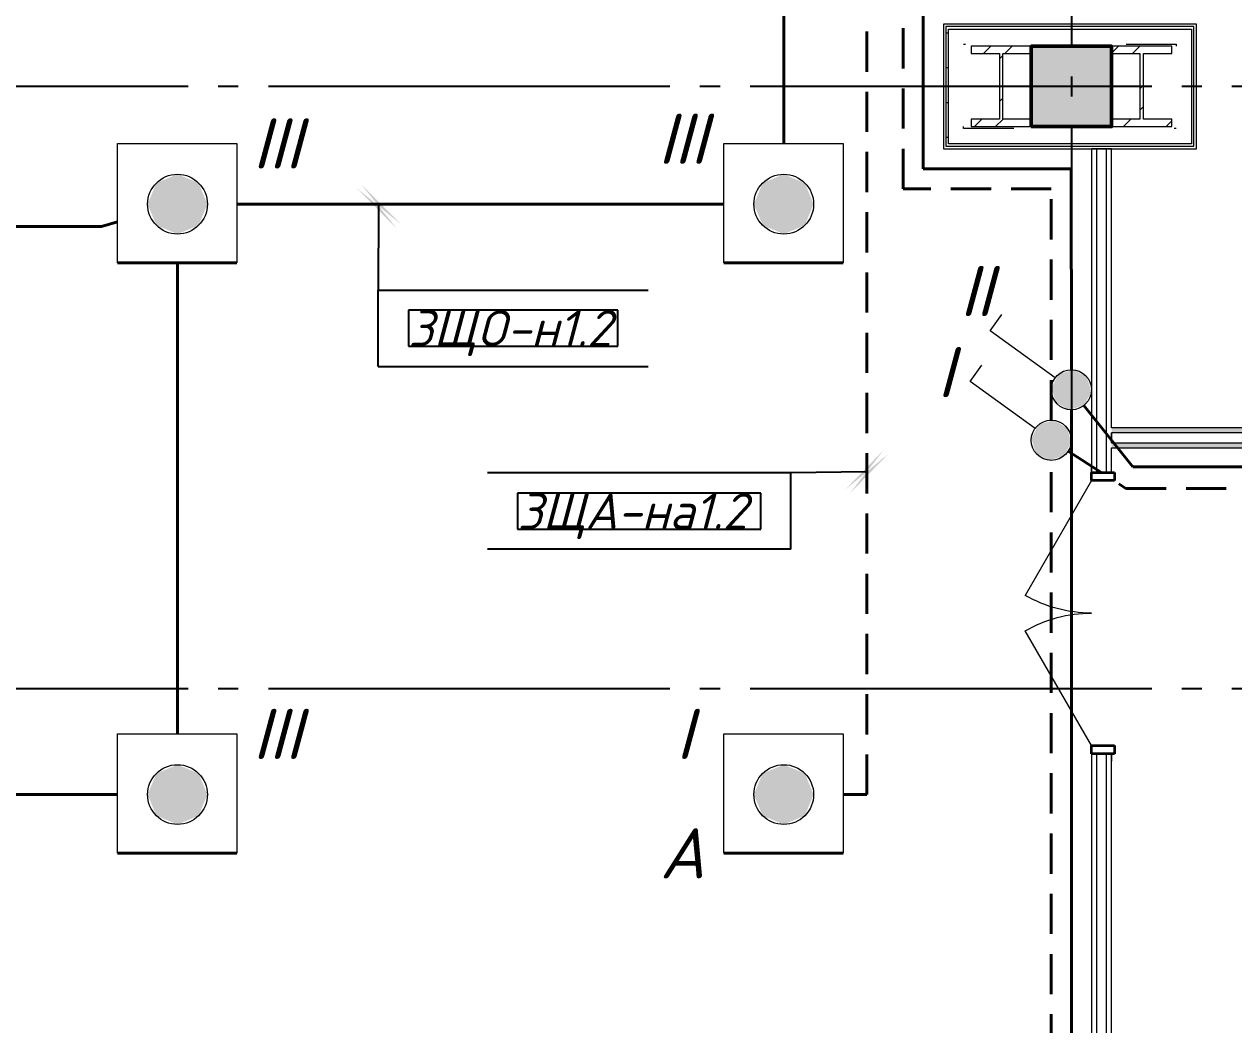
# Model space of a CAD drawing. Header units: millimetres. Extents: x 0 to 1286, y 0 to 420.
# Drawn here: x 346 to 406.3, y 142.9 to 192.7 of the extents above; entities that cross this region are included whole.
import ezdxf

# ---------------------------------------------------------------- set-up
doc = ezdxf.new("R2010")
doc.units = ezdxf.units.MM
for name, pattern in [('JIS_02_2.0', [3, 2, -1]), ('ГОСТ 2.303 5', [24, 20, -1.5, 1, -1.5]), ('СПКБ-0000-000-АР#003$0$Achse', [2300, 0, -800, 1500, 0])]:
    doc.linetypes.add(name, pattern=pattern)
for name, color, linetype in [('Viewport1ForCustomObjects_0', 7, 'Continuous'), ('Viewport2ForCustomObjects_0', 7, 'Continuous'), ('СПКБ-0000-000-АР#003$0$Двери ArchiCAD', 7, 'Continuous'), ('СПКБ-0000-000-АР#003$0$Колонны новые', 7, 'Continuous'), ('СПКБ-0000-000-АР#003$0$Колонны существующие', 7, 'Continuous'), ('СПКБ-0000-000-АР#003$0$Стены', 7, 'Continuous'), ('Строительные оси', 7, 'Continuous'), ('ЭО_АВАРИЙНОЕ ОСВЕЩЕНИЕ', 7, 'Continuous'), ('ЭО_РАБОЧЕЕ ОСВЕЩЕНИЕ', 7, 'Continuous')]:
    doc.layers.add(name, color=color, linetype=linetype)
for name, color, linetype, lineweight, true_color in [('СПКБ-0000-000-АР#003$0$Двери ArchiCAD_Ном._пера__161', 7, 'Continuous', 13, 0xe11606), ('СПКБ-0000-000-АР#003$0$Двери ArchiCAD_Ном._пера__23', 7, 'Continuous', 35, 0xff6600), ('СПКБ-0000-000-АР#003$0$Двери ArchiCAD_Ном._пера__3', 7, 'Continuous', 18, 0xff6600), ('СПКБ-0000-000-АР#003$0$Колонны новые_Ном._пера__108', 7, 'Continuous', 13, 0xfd8379), ('СПКБ-0000-000-АР#003$0$Колонны существующие_Ном._пера__102', 7, 'Continuous', 13, 0xcccccc), ('СПКБ-0000-000-АР#003$0$Стены_Ном._пера__161', 7, 'Continuous', 13, 0xe11606), ('СПКБ-0000-000-АР#003$0$Стены_Ном._пера__68', 7, 'Continuous', 20, 0xfd4435)]:
    doc.layers.add(name, color=color, linetype=linetype, lineweight=lineweight, true_color=true_color)
for name, color, linetype, lineweight in [('СПКБ-0000-000-АР#003$0$Колонны новые_Ном._пера__20', 1, 'Continuous', 20), ('СПКБ-0000-000-АР#003$0$Колонны существующие_Ном._пера__141', 7, 'Continuous', 50), ('СПКБ-0000-000-АР#003$0$Стены_Ном._пера__1', 7, 'Continuous', 13), ('СПКБ-0000-000-АР#003$0$Стены_Ном._пера__20', 1, 'Continuous', 20)]:
    doc.layers.add(name, color=color, linetype=linetype, lineweight=lineweight)
doc.styles.add('2.5', font='isocpeui.ttf')
doc.styles.add('CustomTextStyle115', font='isocpeui.ttf', dxfattribs={"width": 0.987755, "height": 1.8})
doc.styles.add('CustomTextStyle68', font='isocpeui.ttf', dxfattribs={"width": 0.987755, "height": 1.8})
pattern_1 = [(0, (0, 0), (0, 75), [0, -75])]
pattern_2 = [(0, (0, 0), (0, 173.205), [0, -100]), (0, (50, 86.6), (0, 173.205), [0, -100])]
pattern_3 = [(45, (0, 0), (-159.099, 159.099), []), (45, (-53.03, 53.03), (-159.099, 159.099), [])]

# ---------------------------------------------------------------- blocks, each defined once
blk = doc.blocks.new('*E601')
at = {"layer": 'Строительные оси', "color": 3, "linetype": 'ГОСТ 2.303 5', "lineweight": 25}
for p, q in [((60.431, 258.857), (60.431, -45.143)), ((280.431, 68.857), (-283.569, 68.857)), ((280.431, 38.857), (-283.569, 38.857))]:
    blk.add_line(p, q, dxfattribs=at)
at = {"layer": 'ЭО_АВАРИЙНОЕ ОСВЕЩЕНИЕ', "color": 1, "linetype": 'JIS_02_2.0', "lineweight": 40}
for p, q in [((50.249, 33.593), (50.249, 92.398)), ((52.055, 63.757), (52.055, 73.957)), ((59.431, 63.757), (52.055, 63.757)), ((59.431, 52.238), (59.431, 63.757)), ((60.272, 50.696), (63.146, 48.843)), ((59.431, 20.652), (59.431, 50.238)), ((63.146, 48.843), (81.762, 48.843)), ((49.061, 33.593), (50.249, 33.593))]:
    blk.add_line(p, q, dxfattribs=at)
at = {"layer": 'ЭО_АВАРИЙНОЕ ОСВЕЩЕНИЕ', "color": 7, "lineweight": 0}
for p, q in [((55.382, 54.17), (55.968, 54.98)), ((58.621, 51.824), (55.382, 54.17)), ((43.111, 36.618), (49.061, 36.618)), ((43.111, 30.668), (43.111, 36.618)), ((49.061, 36.618), (49.061, 30.668))]:
    blk.add_line(p, q, dxfattribs=at)
at = {"layer": 'ЭО_АВАРИЙНОЕ ОСВЕЩЕНИЕ', "color": 1, "lineweight": 40}
blk.add_line((49.061, 30.668), (43.111, 30.668), dxfattribs=at)
at = {"layer": 'ЭО_АВАРИЙНОЕ ОСВЕЩЕНИЕ', "color": 7, "lineweight": 0}
for centre, radius in [((59.431, 51.238), 1), ((46.103, 33.593), 1.488)]:
    blk.add_circle(centre, radius, dxfattribs=at)
at = {"layer": 'ЭО_АВАРИЙНОЕ ОСВЕЩЕНИЕ', "color": 1, "lineweight": 40}
for points in [[(58.722, 51.868), (58.437, 51.341), (60.365, 51.341)], [(58.801, 52.014), (58.722, 51.868), (60.208, 51.868)], [(58.722, 51.868), (60.208, 51.868), (60.365, 51.341)], [(59.534, 52.232), (58.801, 52.014), (59.938, 52.014)], [(58.801, 52.014), (59.938, 52.014), (60.208, 51.868)], [(58.437, 51.341), (58.498, 51.135), (60.426, 51.135)], [(58.437, 51.341), (60.365, 51.341), (60.426, 51.135)], [(58.498, 51.135), (58.655, 50.607), (60.141, 50.607)], [(58.498, 51.135), (60.426, 51.135), (60.141, 50.607)], [(58.655, 50.607), (58.924, 50.461), (60.062, 50.461)], [(58.655, 50.607), (60.141, 50.607), (60.062, 50.461)], [(58.924, 50.461), (60.062, 50.461), (59.328, 50.243)]]:
    blk.add_solid(points, dxfattribs=at)
at = {"layer": 'ЭО_АВАРИЙНОЕ ОСВЕЩЕНИЕ', "color": 1, "lineweight": 0}
for points in [[(46.103, 35.081), (45.051, 34.645), (47.155, 34.645)], [(45.051, 34.645), (44.616, 33.593), (47.591, 33.593)], [(45.051, 34.645), (47.155, 34.645), (47.591, 33.593)], [(44.616, 33.593), (45.051, 32.541), (47.155, 32.541)], [(44.616, 33.593), (47.591, 33.593), (47.155, 32.541)], [(45.051, 32.541), (47.155, 32.541), (46.103, 32.106)]]:
    blk.add_solid(points, dxfattribs=at)
at = {"layer": 'ЭО_РАБОЧЕЕ ОСВЕЩЕНИЕ', "color": 5, "lineweight": 40}
for p, q in [((46.103, 66.02), (46.103, 75.957)), ((53.055, 64.757), (53.055, 72.957)), ((60.425, 64.757), (53.055, 64.757)), ((60.431, 54.752), (60.425, 64.757)), ((18.865, 62.995), (43.111, 62.995)), ((12.127, 61.877), (12.915, 62.11)), ((-10.966, 61.877), (12.127, 61.877)), ((18.865, 60.07), (12.915, 60.07)), ((15.907, 60.07), (15.907, 36.618)), ((49.061, 60.07), (43.111, 60.07)), ((60.431, 19.652), (60.431, 52.752)), ((61.054, 52.97), (63.486, 49.918)), ((63.486, 49.918), (120.431, 49.918)), ((12.915, 33.593), (-11.331, 33.593)), ((18.865, 30.668), (12.915, 30.668))]:
    blk.add_line(p, q, dxfattribs=at)
at = {"layer": 'ЭО_РАБОЧЕЕ ОСВЕЩЕНИЕ', "color": 7, "lineweight": 0}
for p, q in [((12.915, 66.02), (18.865, 66.02)), ((12.915, 60.07), (12.915, 66.02)), ((18.865, 66.02), (18.865, 60.07)), ((43.111, 66.02), (49.061, 66.02)), ((43.111, 60.07), (43.111, 66.02)), ((49.061, 66.02), (49.061, 60.07)), ((56.382, 56.685), (56.968, 57.495)), ((59.621, 54.339), (56.382, 56.685)), ((12.915, 36.618), (18.865, 36.618)), ((12.915, 30.668), (12.915, 36.618)), ((18.865, 36.618), (18.865, 30.668))]:
    blk.add_line(p, q, dxfattribs=at)
for centre, radius in [((15.907, 62.995), 1.488), ((46.103, 62.995), 1.488), ((60.431, 53.752), 1), ((15.907, 33.593), 1.488)]:
    blk.add_circle(centre, radius, dxfattribs=at)
at = {"layer": 'ЭО_РАБОЧЕЕ ОСВЕЩЕНИЕ', "color": 5, "lineweight": 0}
for points in [[(15.907, 64.483), (14.855, 64.047), (16.959, 64.047)], [(46.103, 64.483), (45.051, 64.047), (47.155, 64.047)], [(14.855, 64.047), (14.419, 62.995), (17.394, 62.995)], [(14.855, 64.047), (16.959, 64.047), (17.394, 62.995)], [(45.051, 64.047), (44.616, 62.995), (47.591, 62.995)], [(45.051, 64.047), (47.155, 64.047), (47.591, 62.995)], [(14.419, 62.995), (14.855, 61.943), (16.959, 61.943)], [(14.419, 62.995), (17.394, 62.995), (16.959, 61.943)], [(44.616, 62.995), (45.051, 61.943), (47.155, 61.943)], [(44.616, 62.995), (47.591, 62.995), (47.155, 61.943)], [(14.855, 61.943), (16.959, 61.943), (15.907, 61.508)], [(45.051, 61.943), (47.155, 61.943), (46.103, 61.508)], [(15.907, 35.081), (14.855, 34.645), (16.959, 34.645)], [(14.855, 34.645), (14.419, 33.593), (17.394, 33.593)], [(14.855, 34.645), (16.959, 34.645), (17.394, 33.593)], [(14.419, 33.593), (14.855, 32.541), (16.959, 32.541)], [(14.419, 33.593), (17.394, 33.593), (16.959, 32.541)], [(14.855, 32.541), (16.959, 32.541), (15.907, 32.106)]]:
    blk.add_solid(points, dxfattribs=at)
at = {"layer": 'ЭО_РАБОЧЕЕ ОСВЕЩЕНИЕ', "color": 5, "lineweight": 40}
for points in [[(59.722, 54.383), (59.437, 53.855), (61.365, 53.855)], [(59.801, 54.529), (59.722, 54.383), (61.208, 54.383)], [(59.722, 54.383), (61.208, 54.383), (61.365, 53.855)], [(60.534, 54.747), (59.801, 54.529), (60.938, 54.529)], [(59.801, 54.529), (60.938, 54.529), (61.208, 54.383)], [(59.437, 53.855), (59.498, 53.649), (61.426, 53.649)], [(59.437, 53.855), (61.365, 53.855), (61.426, 53.649)], [(59.498, 53.649), (59.655, 53.122), (61.141, 53.122)], [(59.498, 53.649), (61.426, 53.649), (61.141, 53.122)], [(59.655, 53.122), (59.924, 52.976), (61.062, 52.976)], [(59.655, 53.122), (61.141, 53.122), (61.062, 52.976)], [(59.924, 52.976), (61.062, 52.976), (60.328, 52.758)]]:
    blk.add_solid(points, dxfattribs=at)
blk = doc.blocks.new('СПКБ-0000-000-АР#003$0$Двупольная Дверь 19_3')
at = {"layer": 'СПКБ-0000-000-АР#003$0$Двери ArchiCAD_Ном._пера__161', "color": 12, "linetype": 'Continuous', "lineweight": 13, "true_color": 0xe11606}
for p, q in [((-700, 0), (-737, 0)), ((-700, 0), (-700, -25)), ((700, 0), (700, -25)), ((700, 0), (737, 0)), ((-700, -25), (-700, -75)), ((700, -25), (700, -75)), ((-700, -100), (-737, -100)), ((-700, -75), (-700, -100)), ((700, -75), (700, -100)), ((700, -100), (737, -100))]:
    blk.add_line(p, q, dxfattribs=at)
at = {"layer": 'СПКБ-0000-000-АР#003$0$Двери ArchiCAD_Ном._пера__23', "color": 30, "linetype": 'Continuous', "lineweight": 35, "true_color": 0xff6600}
for p, q in [((-660, 0), (-700, 0)), ((-700, 0), (-700, -115)), ((-660, -115), (-660, 0)), ((700, 0), (660, 0)), ((660, 0), (660, -115)), ((700, -115), (700, 0)), ((-700, -115), (-660, -115)), ((660, -115), (700, -115))]:
    blk.add_line(p, q, dxfattribs=at)
at = {"layer": 'СПКБ-0000-000-АР#003$0$Двери ArchiCAD_Ном._пера__3', "color": 30, "linetype": 'Continuous', "lineweight": 18, "true_color": 0xff6600}
for p, q in [((-660, 0), (-88.4, 330)), ((660, 0), (88.4, 330))]:
    blk.add_line(p, q, dxfattribs=at)
for centre, start, end in [((-660, 0), 0, 30), ((660, 0), 150, 180)]:
    blk.add_arc(centre, 660, start, end, dxfattribs=at)
blk = doc.blocks.new('СПКБ-0000-000-АР#003$0$Стена_32', base_point=(6243.1, 6575.7))
at = {"layer": 'СПКБ-0000-000-АР#003$0$Стены_Ном._пера__161', "linetype": 'Continuous', "lineweight": 13, "true_color": 0xe11606}
h = blk.add_hatch(dxfattribs=at)
h.set_pattern_fill('ГИПС', color=12, style=0, pattern_type=2)
h.set_pattern_definition(pattern_1)
h.paths.add_polyline_path([(6143.1, 6575.7), (6143.1, 4963), (6168.1, 4963), (6168.1, 6575.7)])
h = blk.add_hatch(dxfattribs=at)
h.set_pattern_fill('ГИПС', color=12, style=0, pattern_type=2)
h.set_pattern_definition(pattern_1)
h.paths.add_polyline_path([(6218.1, 6575.7), (6218.1, 4963), (6243.1, 4963), (6243.1, 6575.7)])
h = blk.add_hatch(dxfattribs=at)
h.set_pattern_fill('ГИПС', color=12, style=0, pattern_type=2)
h.set_pattern_definition(pattern_1)
h.paths.add_polyline_path([(6143.1, -1234.5), (6168.1, -1234.5), (6168.1, 3563), (6143.1, 3563)])
h = blk.add_hatch(dxfattribs=at)
h.set_pattern_fill('ГИПС', color=12, style=0, pattern_type=2)
h.set_pattern_definition(pattern_1)
h.paths.add_polyline_path([(6218.1, -1234.5), (6243.1, -1234.5), (6243.1, 3563), (6218.1, 3563)])
at = {"layer": 'СПКБ-0000-000-АР#003$0$Стены_Ном._пера__161', "color": 12, "linetype": 'Continuous', "lineweight": 13, "true_color": 0xe11606}
for p, q in [((6168.1, 6575.7), (6168.1, 4963)), ((6218.1, 4963), (6218.1, 6575.7)), ((6143.1, 4963), (6143.1, 5000)), ((6143.1, 4963), (6168.1, 4963)), ((6168.1, 4963), (6218.1, 4963)), ((6218.1, 4963), (6243.1, 4963)), ((6243.1, 4963), (6243.1, 5000)), ((6143.1, 3563), (6143.1, 3526)), ((6143.1, 3563), (6168.1, 3563)), ((6168.1, 3563), (6168.1, -1234.5)), ((6168.1, 3563), (6218.1, 3563)), ((6218.1, -1234.5), (6218.1, 3563)), ((6218.1, 3563), (6243.1, 3563)), ((6243.1, 3563), (6243.1, 3526))]:
    blk.add_line(p, q, dxfattribs=at)
at = {"layer": 'СПКБ-0000-000-АР#003$0$Стены_Ном._пера__161', "color": 12, "linetype": 'Continuous', "lineweight": 13, "true_color": 0xe11606, "flags": 128}
for points in [[(6143.1, 6575.7), (6143.1, 4963)], [(6243.1, 6575.7), (6143.1, 6575.7)], [(6243.1, 5186), (6243.1, 6575.7)], [(6243.1, 5111), (6243.1, 5161)], [(6243.1, 4963), (6243.1, 5086)], [(6143.1, 3563), (6143.1, 1865.2)], [(6243.1, -1234.5), (6243.1, 3563)], [(6143.1, 1840.2), (6143.1, 1790.2)], [(6143.1, 1765.2), (6143.1, -1234.5)], [(6143.1, -1234.5), (6243.1, -1234.5)]]:
    blk.add_lwpolyline(points, dxfattribs=at)
at = {"layer": 'СПКБ-0000-000-АР#003$0$Двери ArchiCAD', "color": 21, "linetype": 'Continuous', "lineweight": 18, "true_color": 0xff9955, "xscale": -1, "zscale": 1000, "rotation": 90}
blk.add_blockref('СПКБ-0000-000-АР#003$0$Двупольная Дверь 19_3', (6143.1, 4263), dxfattribs=at)
blk = doc.blocks.new('СПКБ-0000-000-АР#003$0$Стена_35', base_point=(6243.1, 5186))
at = {"layer": 'СПКБ-0000-000-АР#003$0$Стены_Ном._пера__161', "linetype": 'Continuous', "lineweight": 13, "true_color": 0xe11606}
h = blk.add_hatch(dxfattribs=at)
h.set_pattern_fill('ГИПС', color=12, style=0, pattern_type=2)
h.set_pattern_definition(pattern_1)
h.paths.add_polyline_path([(17743.1, 5186), (6243.1, 5186), (6243.1, 5161), (17743.1, 5161)])
h = blk.add_hatch(dxfattribs=at)
h.set_pattern_fill('ГИПС', color=12, style=0, pattern_type=2)
h.set_pattern_definition(pattern_1)
h.paths.add_polyline_path([(6243.1, 5086), (17743.1, 5086), (17743.1, 5111), (6243.1, 5111)])
at = {"layer": 'СПКБ-0000-000-АР#003$0$Стены_Ном._пера__161', "color": 12, "linetype": 'Continuous', "lineweight": 13, "true_color": 0xe11606}
for p, q in [((17743.1, 5161), (6243.1, 5161)), ((6243.1, 5111), (17743.1, 5111))]:
    blk.add_line(p, q, dxfattribs=at)
at = {"layer": 'СПКБ-0000-000-АР#003$0$Стены_Ном._пера__161', "color": 12, "linetype": 'Continuous', "lineweight": 13, "true_color": 0xe11606, "flags": 128}
for points in [[(17743.1, 5186), (6243.1, 5186)], [(6243.1, 5161), (6243.1, 5111)], [(6243.1, 5086), (17743.1, 5086)]]:
    blk.add_lwpolyline(points, dxfattribs=at)
blk = doc.blocks.new('СПКБ-0000-000-АР#003$0$Стена_214', base_point=(6565.5, 6675.7))
at = {"layer": 'СПКБ-0000-000-АР#003$0$Стены_Ном._пера__20', "linetype": 'Continuous', "lineweight": 20}
h = blk.add_hatch(dxfattribs=at)
h.set_pattern_fill('ШТУКАТУРКА', color=1, style=0, pattern_type=2)
h.set_pattern_definition(pattern_2)
h.paths.add_polyline_path([(5405.5, 6575.7), (6665.5, 6575.7), (6653.5, 6587.7), (5417.5, 6587.7)])
h = blk.add_hatch(dxfattribs=at)
h.set_pattern_fill('ШТУКАТУРКА', color=1, style=0, pattern_type=2)
h.set_pattern_definition(pattern_2)
h.paths.add_polyline_path([(6640.5, 6600.7), (5430.5, 6600.7), (5417.5, 6587.7), (6653.5, 6587.7)])
at = {"layer": 'СПКБ-0000-000-АР#003$0$Стены_Ном._пера__1', "color": 7, "linetype": 'СПКБ-0000-000-АР#003$0$Achse', "lineweight": 13, "flags": 128}
blk.add_lwpolyline([(6565.5, 6675.7), (5505.5, 6675.7)], dxfattribs=at)
at = {"layer": 'СПКБ-0000-000-АР#003$0$Стены_Ном._пера__20', "color": 1, "linetype": 'Continuous', "lineweight": 20, "flags": 128}
blk.add_lwpolyline([(5405.5, 6575.7), (6665.5, 6575.7)], dxfattribs=at)
at = {"layer": 'СПКБ-0000-000-АР#003$0$Стены_Ном._пера__68', "color": 20, "linetype": 'Continuous', "lineweight": 20, "true_color": 0xfd4435}
for p, q in [((5417.5, 6587.7), (6653.5, 6587.7)), ((6640.5, 6600.7), (5430.5, 6600.7))]:
    blk.add_line(p, q, dxfattribs=at)
blk = doc.blocks.new('СПКБ-0000-000-АР#003$0$Стена_215', base_point=(6565.5, 7095.7))
at = {"layer": 'СПКБ-0000-000-АР#003$0$Стены_Ном._пера__20', "linetype": 'Continuous', "lineweight": 20}
h = blk.add_hatch(dxfattribs=at)
h.set_pattern_fill('ШТУКАТУРКА', color=1, style=0, pattern_type=2)
h.set_pattern_definition(pattern_2)
h.paths.add_polyline_path([(6665.5, 7195.7), (5405.5, 7195.7), (5417.5, 7183.7), (6653.5, 7183.7)])
h = blk.add_hatch(dxfattribs=at)
h.set_pattern_fill('ШТУКАТУРКА', color=1, style=0, pattern_type=2)
h.set_pattern_definition(pattern_2)
h.paths.add_polyline_path([(5430.5, 7170.7), (6640.5, 7170.7), (6653.5, 7183.7), (5417.5, 7183.7)])
at = {"layer": 'СПКБ-0000-000-АР#003$0$Стены_Ном._пера__1', "color": 7, "linetype": 'СПКБ-0000-000-АР#003$0$Achse', "lineweight": 13, "flags": 128}
blk.add_lwpolyline([(5505.5, 7095.7), (6565.5, 7095.7)], dxfattribs=at)
at = {"layer": 'СПКБ-0000-000-АР#003$0$Стены_Ном._пера__20', "color": 1, "linetype": 'Continuous', "lineweight": 20, "flags": 128}
blk.add_lwpolyline([(6665.5, 7195.7), (5405.5, 7195.7)], dxfattribs=at)
at = {"layer": 'СПКБ-0000-000-АР#003$0$Стены_Ном._пера__68', "color": 20, "linetype": 'Continuous', "lineweight": 20, "true_color": 0xfd4435}
for p, q in [((6653.5, 7183.7), (5417.5, 7183.7)), ((5430.5, 7170.7), (6640.5, 7170.7))]:
    blk.add_line(p, q, dxfattribs=at)
blk = doc.blocks.new('СПКБ-0000-000-АР#003$0$Стена_216', base_point=(5505.5, 6675.7))
at = {"layer": 'СПКБ-0000-000-АР#003$0$Стены_Ном._пера__20', "linetype": 'Continuous', "lineweight": 20}
h = blk.add_hatch(dxfattribs=at)
h.set_pattern_fill('ШТУКАТУРКА', color=1, style=0, pattern_type=2)
h.set_pattern_definition(pattern_2)
h.paths.add_polyline_path([(5405.5, 7195.7), (5405.5, 6575.7), (5417.5, 6587.7), (5417.5, 7183.7)])
h = blk.add_hatch(dxfattribs=at)
h.set_pattern_fill('ШТУКАТУРКА', color=1, style=0, pattern_type=2)
h.set_pattern_definition(pattern_2)
h.paths.add_polyline_path([(5430.5, 6600.7), (5430.5, 7170.7), (5417.5, 7183.7), (5417.5, 6587.7)])
at = {"layer": 'СПКБ-0000-000-АР#003$0$Стены_Ном._пера__1', "color": 7, "linetype": 'СПКБ-0000-000-АР#003$0$Achse', "lineweight": 13, "flags": 128}
blk.add_lwpolyline([(5505.5, 6675.7), (5505.5, 7095.7)], dxfattribs=at)
at = {"layer": 'СПКБ-0000-000-АР#003$0$Стены_Ном._пера__20', "color": 1, "linetype": 'Continuous', "lineweight": 20, "flags": 128}
blk.add_lwpolyline([(5405.5, 7195.7), (5405.5, 6575.7)], dxfattribs=at)
at = {"layer": 'СПКБ-0000-000-АР#003$0$Стены_Ном._пера__68', "color": 20, "linetype": 'Continuous', "lineweight": 20, "true_color": 0xfd4435}
for p, q in [((5417.5, 7183.7), (5417.5, 6587.7)), ((5430.5, 6600.7), (5430.5, 7170.7))]:
    blk.add_line(p, q, dxfattribs=at)
blk = doc.blocks.new('СПКБ-0000-000-АР#003$0$Стена_217', base_point=(6565.5, 6675.7))
at = {"layer": 'СПКБ-0000-000-АР#003$0$Стены_Ном._пера__20', "linetype": 'Continuous', "lineweight": 20}
h = blk.add_hatch(dxfattribs=at)
h.set_pattern_fill('ШТУКАТУРКА', color=1, style=0, pattern_type=2)
h.set_pattern_definition(pattern_2)
h.paths.add_polyline_path([(6640.5, 7170.7), (6640.5, 6600.7), (6653.5, 6587.7), (6653.5, 7183.7)])
h = blk.add_hatch(dxfattribs=at)
h.set_pattern_fill('ШТУКАТУРКА', color=1, style=0, pattern_type=2)
h.set_pattern_definition(pattern_2)
h.paths.add_polyline_path([(6665.5, 6575.7), (6665.5, 7195.7), (6653.5, 7183.7), (6653.5, 6587.7)])
at = {"layer": 'СПКБ-0000-000-АР#003$0$Стены_Ном._пера__1', "color": 7, "linetype": 'СПКБ-0000-000-АР#003$0$Achse', "lineweight": 13, "flags": 128}
blk.add_lwpolyline([(6565.5, 7095.7), (6565.5, 6675.7)], dxfattribs=at)
at = {"layer": 'СПКБ-0000-000-АР#003$0$Стены_Ном._пера__20', "color": 1, "linetype": 'Continuous', "lineweight": 20, "flags": 128}
blk.add_lwpolyline([(6665.5, 6575.7), (6665.5, 7195.7)], dxfattribs=at)
at = {"layer": 'СПКБ-0000-000-АР#003$0$Стены_Ном._пера__68', "color": 20, "linetype": 'Continuous', "lineweight": 20, "true_color": 0xfd4435}
for p, q in [((6640.5, 7170.7), (6640.5, 6600.7)), ((6653.5, 6587.7), (6653.5, 7183.7))]:
    blk.add_line(p, q, dxfattribs=at)
blk = doc.blocks.new('СПКБ-0000-000-АР#003$0$Колонна_63', base_point=(6393.1, 6885.7))
at = {"layer": 'СПКБ-0000-000-АР#003$0$Колонны новые_Ном._пера__108', "linetype": 'Continuous', "lineweight": 13, "true_color": 0xfd8379}
h = blk.add_hatch(dxfattribs=at)
h.set_pattern_fill('СТАЛЬ', color=11, style=0, pattern_type=2)
h.set_pattern_definition(pattern_3)
h.paths.add_polyline_path([(6243.1, 6685.7), (6543.1, 6685.7), (6543.1, 6722.4), (6401.9, 6722.4), (6401.9, 7049.1), (6543.1, 7049.1), (6543.1, 7085.7), (6243.1, 7085.7), (6243.1, 7049.1), (6384.4, 7049.1), (6384.4, 6722.4), (6243.1, 6722.4)])
at = {"layer": 'СПКБ-0000-000-АР#003$0$Колонны новые_Ном._пера__20', "color": 1, "linetype": 'Continuous', "lineweight": 20}
for p, q in [((6543.1, 7085.7), (6243.1, 7085.7)), ((6243.1, 7085.7), (6243.1, 7049.1)), ((6543.1, 7049.1), (6543.1, 7085.7)), ((6243.1, 7049.1), (6384.4, 7049.1)), ((6384.4, 7049.1), (6384.4, 6722.4)), ((6401.9, 6722.4), (6401.9, 7049.1)), ((6401.9, 7049.1), (6543.1, 7049.1)), ((6384.4, 6722.4), (6243.1, 6722.4)), ((6243.1, 6722.4), (6243.1, 6685.7)), ((6543.1, 6722.4), (6401.9, 6722.4)), ((6543.1, 6685.7), (6543.1, 6722.4)), ((6243.1, 6685.7), (6543.1, 6685.7))]:
    blk.add_line(p, q, dxfattribs=at)
blk = doc.blocks.new('СПКБ-0000-000-АР#003$0$Колонна_64', base_point=(5693.1, 6885.7))
at = {"layer": 'СПКБ-0000-000-АР#003$0$Колонны новые_Ном._пера__108', "linetype": 'Continuous', "lineweight": 13, "true_color": 0xfd8379}
h = blk.add_hatch(dxfattribs=at)
h.set_pattern_fill('СТАЛЬ', color=11, style=0, pattern_type=2)
h.set_pattern_definition(pattern_3)
h.paths.add_polyline_path([(5843.1, 6685.7), (5843.1, 6722.4), (5701.9, 6722.4), (5701.9, 7049.1), (5843.1, 7049.1), (5843.1, 7085.7), (5543.1, 7085.7), (5543.1, 7049.1), (5684.4, 7049.1), (5684.4, 6722.4), (5543.1, 6722.4), (5543.1, 6685.7)])
at = {"layer": 'СПКБ-0000-000-АР#003$0$Колонны новые_Ном._пера__20', "color": 1, "linetype": 'Continuous', "lineweight": 20}
for p, q in [((5843.1, 7085.7), (5543.1, 7085.7)), ((5543.1, 7085.7), (5543.1, 7049.1)), ((5843.1, 7049.1), (5843.1, 7085.7)), ((5543.1, 7049.1), (5684.4, 7049.1)), ((5684.4, 7049.1), (5684.4, 6722.4)), ((5701.9, 6722.4), (5701.9, 7049.1)), ((5701.9, 7049.1), (5843.1, 7049.1)), ((5684.4, 6722.4), (5543.1, 6722.4)), ((5543.1, 6722.4), (5543.1, 6685.7)), ((5843.1, 6722.4), (5701.9, 6722.4)), ((5843.1, 6685.7), (5843.1, 6722.4)), ((5543.1, 6685.7), (5843.1, 6685.7))]:
    blk.add_line(p, q, dxfattribs=at)
blk = doc.blocks.new('СПКБ-0000-000-АР#003$0$Колонна_112', base_point=(6043.1, 6885.7))
at = {"layer": 'СПКБ-0000-000-АР#003$0$Колонны существующие_Ном._пера__102', "linetype": 'Continuous', "lineweight": 13, "true_color": 0xcccccc}
blk.add_hatch(color=254, dxfattribs=at).paths.add_polyline_path([(5843.1, 6685.7), (6243.1, 6685.7), (6243.1, 7085.7), (5843.1, 7085.7)])
at = {"layer": 'СПКБ-0000-000-АР#003$0$Колонны существующие_Ном._пера__141', "color": 7, "linetype": 'Continuous', "lineweight": 50, "flags": 128}
blk.add_lwpolyline([(5843.1, 6685.7), (6243.1, 6685.7), (6243.1, 7085.7), (5843.1, 7085.7)], close=True, dxfattribs=at)
blk = doc.blocks.new('*E600')
at = {"layer": 'СПКБ-0000-000-АР#003$0$Колонны новые', "color": 1, "lineweight": 20, "xscale": 0.01, "yscale": 0.01, "zscale": 0.01}
for name, p in [('СПКБ-0000-000-АР#003$0$Колонна_64', (302.499, 95.701)), ('СПКБ-0000-000-АР#003$0$Колонна_63', (309.499, 95.701))]:
    blk.add_blockref(name, p, dxfattribs=at)
at = {"layer": 'СПКБ-0000-000-АР#003$0$Колонны существующие', "color": 7, "lineweight": 50, "xscale": 0.01, "yscale": 0.01, "zscale": 0.01}
blk.add_blockref('СПКБ-0000-000-АР#003$0$Колонна_112', (305.999, 95.701), dxfattribs=at)
at = {"layer": 'СПКБ-0000-000-АР#003$0$Стены', "color": 12, "lineweight": 50, "true_color": 0xdf0000, "xscale": 0.01, "yscale": 0.01, "zscale": 0.01}
for name, p in [('СПКБ-0000-000-АР#003$0$Стена_215', (311.223, 97.801)), ('СПКБ-0000-000-АР#003$0$Стена_216', (300.623, 93.601)), ('СПКБ-0000-000-АР#003$0$Стена_217', (311.223, 93.601)), ('СПКБ-0000-000-АР#003$0$Стена_214', (311.223, 93.601))]:
    blk.add_blockref(name, p, dxfattribs=at)
at = {"layer": 'СПКБ-0000-000-АР#003$0$Стены', "color": 12, "lineweight": 13, "true_color": 0xe11606, "xscale": 0.01, "yscale": 0.01, "zscale": 0.01}
for name, p in [('СПКБ-0000-000-АР#003$0$Стена_32', (307.999, 92.601)), ('СПКБ-0000-000-АР#003$0$Стена_35', (307.999, 78.703))]:
    blk.add_blockref(name, p, dxfattribs=at)
blk = doc.blocks.new('CustomObjectsInViewport1_0')
at = {"layer": 'ЭО_АВАРИЙНОЕ ОСВЕЩЕНИЕ'}
for p, q in [((384.216, 170.339), (369.101, 170.339)), ((387.988, 170.392), (384.216, 170.339)), ((384.216, 166.539), (384.216, 170.339)), ((384.216, 166.539), (369.101, 166.539))]:
    blk.add_line(p, q, dxfattribs=at)
at = {"layer": 'ЭО_АВАРИЙНОЕ ОСВЕЩЕНИЕ', "color": 7, "true_color": 0xffffff}
for p, q in [((382.716, 169.339), (370.601, 169.339)), ((370.601, 169.339), (370.601, 167.539)), ((382.716, 167.539), (382.716, 169.339)), ((370.601, 167.539), (382.716, 167.539)), ((370.601, 167.539), (370.601, 167.539))]:
    blk.add_line(p, q, dxfattribs=at)
at = {"layer": 'ЭО_АВАРИЙНОЕ ОСВЕЩЕНИЕ'}
blk.add_solid([(387.11, 169.273), (389.082, 171.301), (388.866, 171.51), (386.895, 169.482)], dxfattribs=at)
at = {"layer": 'ЭО_РАБОЧЕЕ ОСВЕЩЕНИЕ'}
for p, q in [((363.678, 183.634), (363.664, 179.448)), ((363.664, 179.448), (377.101, 179.448)), ((363.664, 175.648), (363.664, 179.448)), ((363.664, 175.648), (377.101, 175.648))]:
    blk.add_line(p, q, dxfattribs=at)
at = {"layer": 'ЭО_РАБОЧЕЕ ОСВЕЩЕНИЕ', "color": 7, "true_color": 0xffffff}
for p, q in [((375.601, 178.448), (365.164, 178.448)), ((365.164, 178.448), (365.164, 176.648)), ((375.601, 176.648), (375.601, 178.448)), ((365.164, 176.648), (375.601, 176.648)), ((365.164, 176.648), (365.164, 176.648))]:
    blk.add_line(p, q, dxfattribs=at)
at = {"layer": 'ЭО_РАБОЧЕЕ ОСВЕЩЕНИЕ'}
blk.add_solid([(364.781, 182.737), (362.787, 184.743), (362.574, 184.532), (364.568, 182.526)], dxfattribs=at)
at = {"layer": 'ЭО_АВАРИЙНОЕ ОСВЕЩЕНИЕ', "style": 'CustomTextStyle68', "width": 0.987755}
blk.add_text('3ЩА-на1.2', height=1.8, dxfattribs=at).set_placement((370.601, 167.539))
at = {"layer": 'ЭО_РАБОЧЕЕ ОСВЕЩЕНИЕ', "style": 'CustomTextStyle115', "width": 0.987755}
blk.add_text('3ЩO-н1.2', height=1.8, dxfattribs=at).set_placement((365.164, 176.648))

msp = doc.modelspace()

# ---------------------------------------------------------------- block references
msp.add_blockref('*E600', (92.189, 93.885))
at = {"layer": 'Viewport1ForCustomObjects_0'}
msp.add_blockref('CustomObjectsInViewport1_0', (0, 0), dxfattribs=at)
at = {"layer": 'Viewport2ForCustomObjects_0'}
msp.add_blockref('*E601', (337.756, 120.729), dxfattribs=at)

# ---------------------------------------------------------------- texts
at = {"layer": 'ЭО_АВАРИЙНОЕ ОСВЕЩЕНИЕ', "char_height": 2.5, "attachment_point": 5, "style": '2.5'}
for insert in [(391.915, 175.361), (378.904, 157.346)]:
    msp.add_mtext('I', dxfattribs=dict(at, insert=insert))
at = {"layer": 'ЭО_АВАРИЙНОЕ ОСВЕЩЕНИЕ', "color": 1, "insert": (378.804, 151.396), "char_height": 2.5, "attachment_point": 5, "style": '2.5'}
msp.add_mtext('А', dxfattribs=at)
at = {"layer": 'ЭО_РАБОЧЕЕ ОСВЕЩЕНИЕ', "char_height": 2.5, "attachment_point": 5, "style": '2.5'}
for s, insert in [('III', (358.621, 186.749)), ('III', (378.807, 186.984)), ('II', (393.442, 179.403)), ('III', (358.621, 157.346))]:
    msp.add_mtext(s, dxfattribs=dict(at, insert=insert))

doc.saveas('drawing.dxf')
